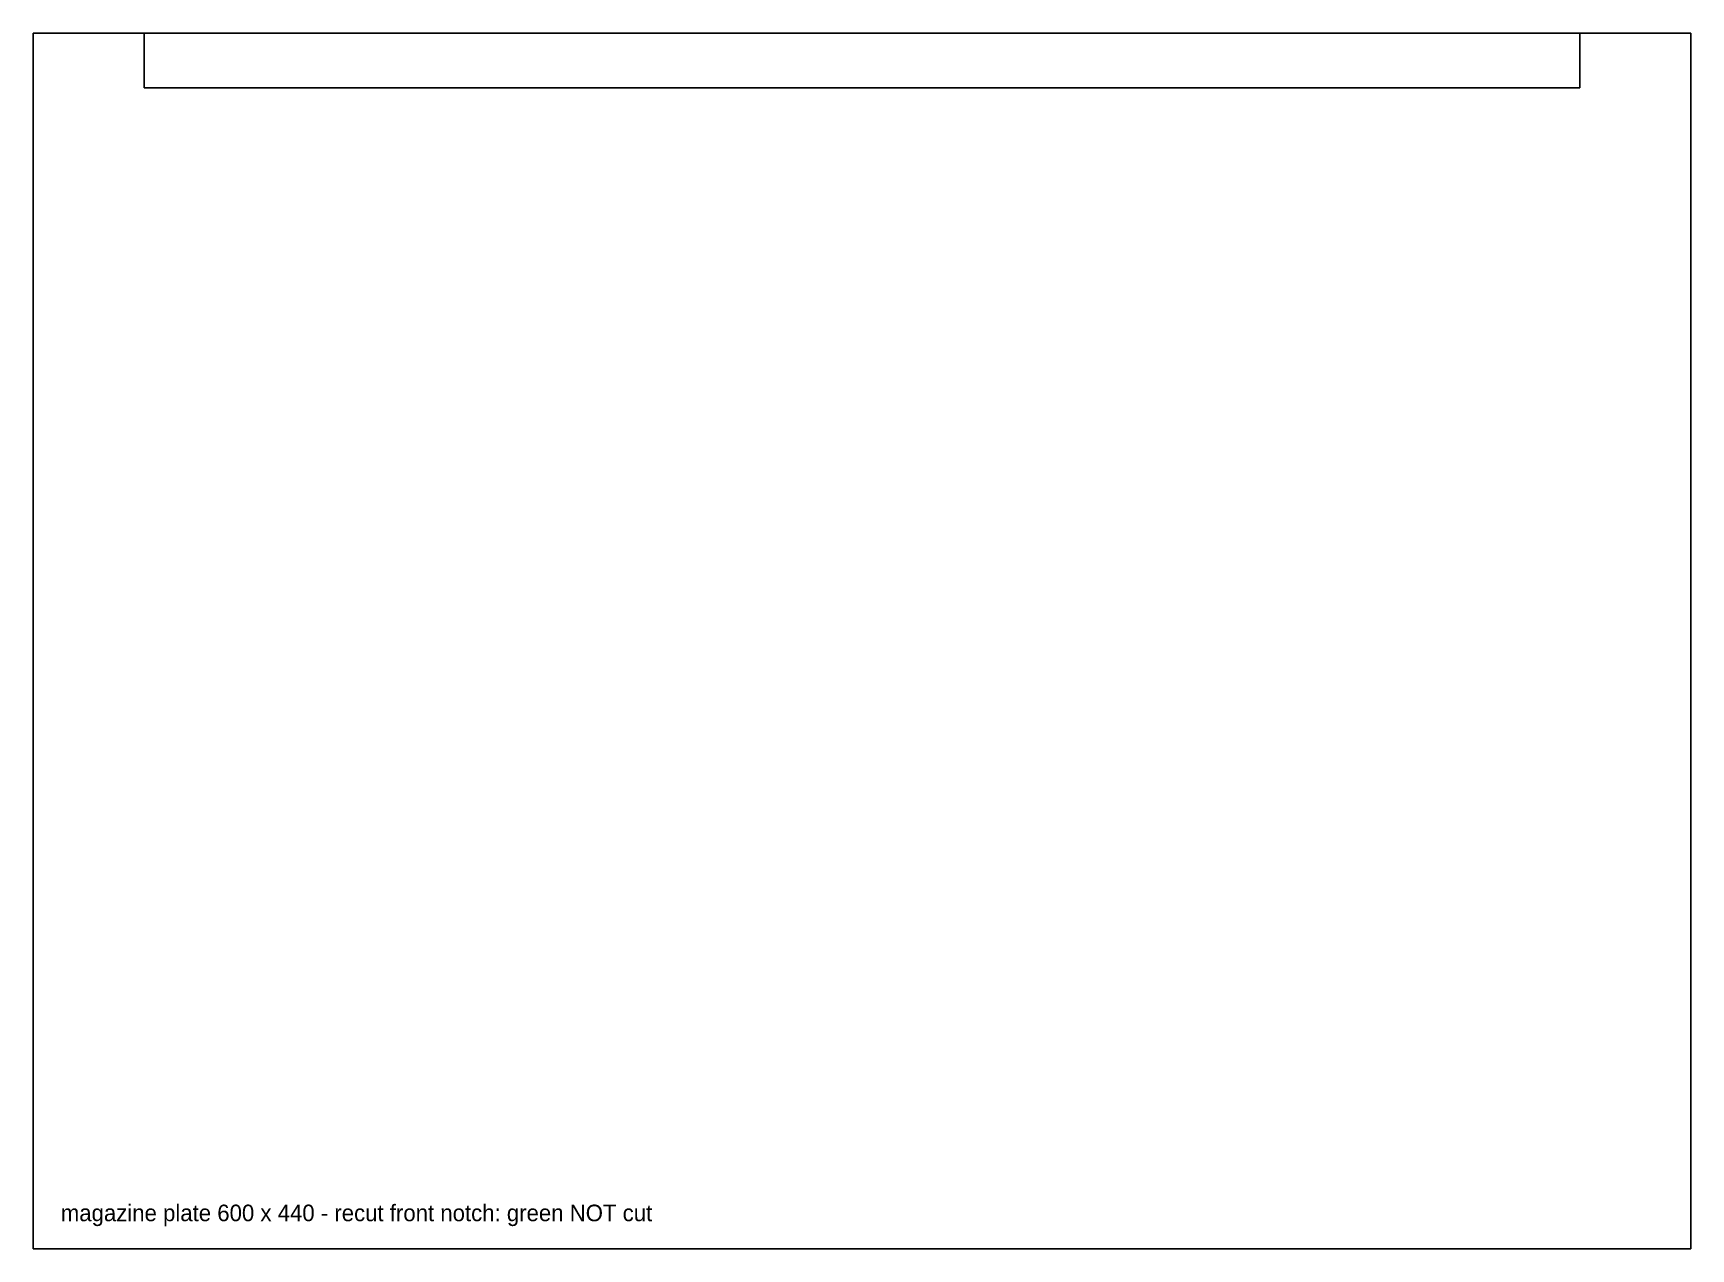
# Model space of a CAD drawing. Extents: x 0 to 600, y -440 to 0.
import ezdxf

# ---------------------------------------------------------------- set-up
doc = ezdxf.new("R2010")
doc.units = 0
doc.layers.add('CUT', color=1, linetype='CONTINUOUS')
doc.layers.add('REFERENCE', color=3, linetype='CONTINUOUS')

msp = doc.modelspace()

# ---------------------------------------------------------------- linework, layer by layer
at = {"layer": 'CUT', "color": 1}
for p, q in [((40.15, 0), (40.15, -19.85)), ((559.85, -19.85), (559.85, 0)), ((40.15, -19.85), (559.85, -19.85))]:
    msp.add_line(p, q, dxfattribs=at)
at = {"layer": 'REFERENCE', "color": 3}
for p, q in [((0, 0), (600, 0)), ((0, -440), (0, 0)), ((600, 0), (600, -440)), ((600, -440), (0, -440))]:
    msp.add_line(p, q, dxfattribs=at)

# ---------------------------------------------------------------- texts
msp.add_text('magazine plate 600 x 440 - recut front notch: green NOT cut', height=6, dxfattribs=at).set_placement((10, -430))

doc.saveas('drawing.dxf')
